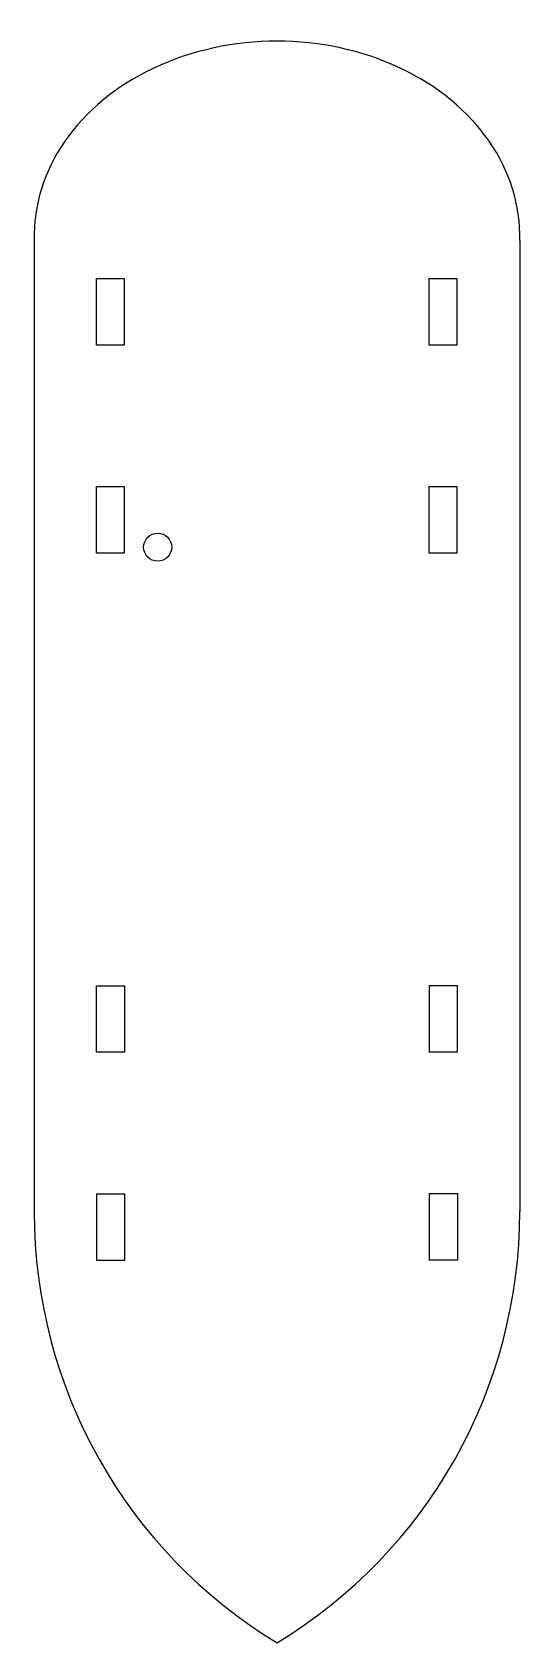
# Model space of a CAD drawing. Extents: x 85 to 120, y 52 to 169.
import ezdxf

# ---------------------------------------------------------------- set-up
doc = ezdxf.new("R2010")
doc.units = 0
doc.layers.add('View008', color=7, linetype='CONTINUOUS')

msp = doc.modelspace()

# ---------------------------------------------------------------- linework, layer by layer
at = {"layer": 'View008'}
for p, q in [((85.1483, 153.517), (85.1483, 83.5166)), ((120.148, 153.517), (120.148, 83.5166)), ((89.6249, 150.786), (91.6249, 150.786)), ((89.6249, 145.986), (89.6249, 150.786)), ((91.6249, 150.786), (91.6249, 145.986)), ((113.625, 150.786), (115.625, 150.786)), ((113.625, 145.986), (113.625, 150.786)), ((115.625, 150.786), (115.625, 145.986)), ((91.6249, 145.986), (89.6249, 145.986)), ((115.625, 145.986), (113.625, 145.986)), ((89.6249, 135.786), (91.6249, 135.786)), ((89.6249, 130.986), (89.6249, 135.786)), ((91.6249, 135.786), (91.6249, 130.986)), ((113.625, 135.786), (115.625, 135.786)), ((113.625, 130.986), (113.625, 135.786)), ((115.625, 135.786), (115.625, 130.986)), ((91.6249, 130.986), (89.6249, 130.986)), ((115.625, 130.986), (113.625, 130.986)), ((89.6419, 99.8008), (91.6419, 99.8008)), ((89.6419, 95.0008), (89.6419, 99.8008)), ((91.6419, 99.8008), (91.6419, 95.0008)), ((113.642, 99.8207), (115.642, 99.8207)), ((113.642, 95.0207), (113.642, 99.8207)), ((115.642, 99.8207), (115.642, 95.0207)), ((91.6419, 95.0008), (89.6419, 95.0008)), ((115.642, 95.0207), (113.642, 95.0207)), ((89.6543, 84.8008), (91.6543, 84.8008)), ((89.6543, 80.0008), (89.6543, 84.8008)), ((91.6543, 84.8008), (91.6543, 80.0008)), ((113.654, 84.8207), (115.654, 84.8207)), ((113.654, 80.0207), (113.654, 84.8207)), ((115.654, 84.8207), (115.654, 80.0207)), ((91.6543, 80.0008), (89.6543, 80.0008)), ((115.654, 80.0207), (113.654, 80.0207))]:
    msp.add_line(p, q, dxfattribs=at)
msp.add_circle((94.0421, 131.415), 1.0115, dxfattribs=at)
for centre, start, end in [((121.42, 83.4716), 179.929, -121.166), ((83.8771, 83.4716), -58.8337, 0.071029)]:
    msp.add_arc(centre, 36.2712, start, end, dxfattribs=at)
msp.add_ellipse((102.648, 153.848), major_axis=(-17.5049, 0), ratio=0.802227, start_param=3.11802, end_param=0.0235715, dxfattribs=at)

doc.saveas('drawing.dxf')
